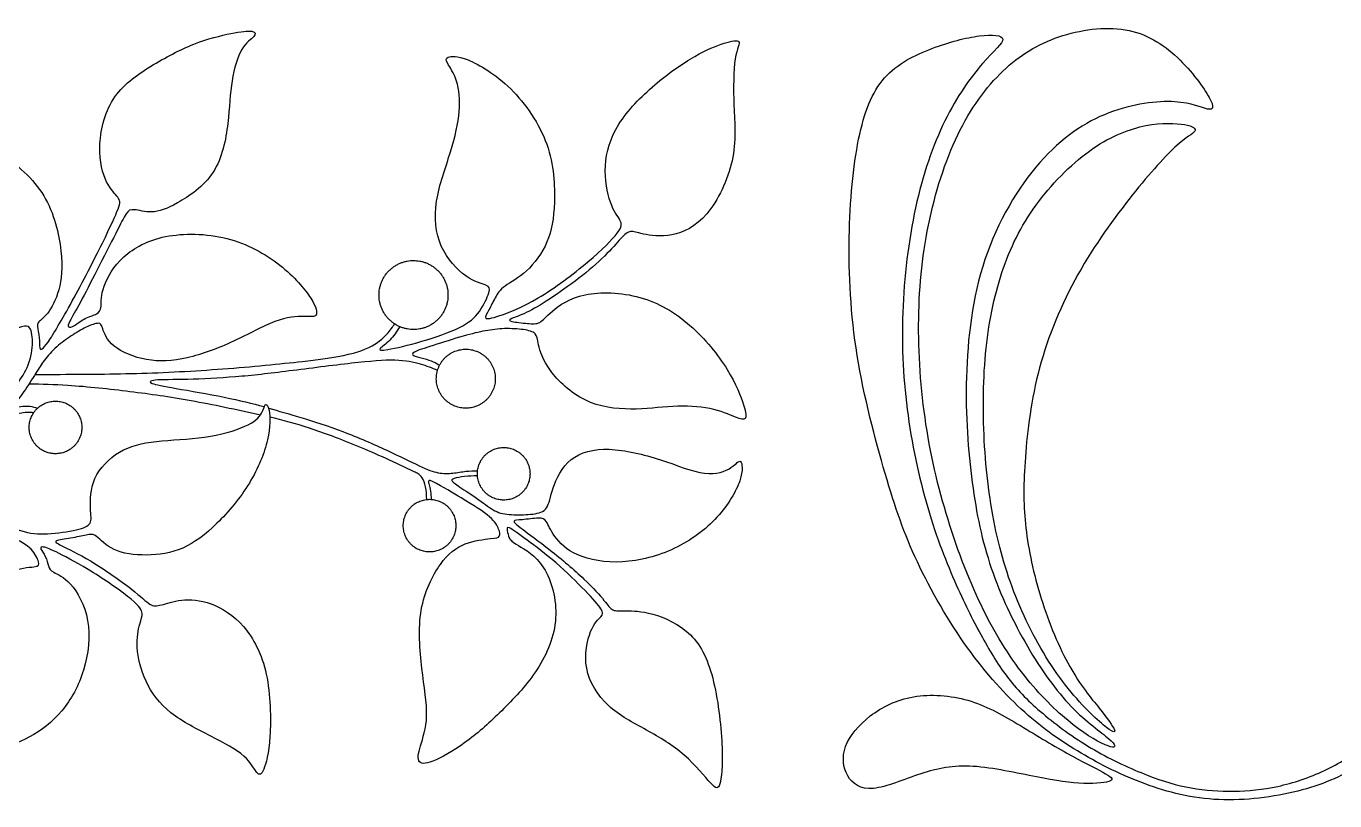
# Model space of a CAD drawing. Header units: millimetres. Extents: x -100 to 100, y -108 to 99.
# Drawn here: x -72.55 to -32.06, y 3.04 to 27 of the extents above; entities that cross this region are included whole.
import ezdxf

# ---------------------------------------------------------------- set-up
doc = ezdxf.new("R2010")
doc.units = ezdxf.units.MM
doc.header["$MEASUREMENT"] = 0

msp = doc.modelspace()

# ---------------------------------------------------------------- linework, layer by layer
at = {"color": 5, "linetype": 'ByBlock', "lineweight": -2}
for points, knots in [([(-73.746, 16.681), (-73.664, 16.54), (-73.582, 16.4), (-73.475, 16.064), (-73.451, 15.869), (-73.44, 15.702), (-73.429, 15.534), (-73.432, 15.394), (-73.387, 15.284), (-73.338, 15.315), (-73.158, 15.51), (-73.027, 15.674), (-72.893, 15.853), (-72.759, 16.031), (-72.621, 16.223), (-72.426, 16.668), (-72.368, 16.921), (-72.358, 17.148), (-72.347, 17.375), (-72.384, 17.576), (-72.437, 17.665), (-72.49, 17.753), (-72.561, 17.729), (-72.699, 17.697), (-72.838, 17.665), (-73.045, 17.625), (-73.585, 17.826), (-73.917, 18.067), (-74.205, 18.414), (-74.493, 18.762), (-74.737, 19.216), (-74.894, 19.861), (-75.051, 20.505), (-75.121, 21.341), (-75.215, 22.477), (-75.24, 22.779), (-75.334, 23.038), (-75.429, 23.297), (-75.593, 23.514), (-75.773, 23.803), (-75.788, 23.876), (-75.612, 23.956), (-75.419, 23.962), (-75.007, 23.831), (-74.594, 23.7), (-73.96, 23.431), (-72.829, 22.727), (-72.332, 22.291), (-71.683, 21.213), (-71.53, 20.569), (-71.474, 20.056), (-71.417, 19.542), (-71.457, 19.158), (-71.544, 18.843), (-71.631, 18.527), (-71.765, 18.28), (-72.003, 17.973), (-72.106, 17.912), (-72.157, 17.854), (-72.207, 17.796), (-72.204, 17.741), (-72.189, 17.639), (-72.173, 17.537), (-72.146, 17.387), (-72.138, 17.267), (-72.131, 17.147), (-72.143, 17.055), (-72.12, 17.017), (-72.097, 16.979), (-72.039, 16.994), (-71.875, 17.23), (-71.71, 17.467), (-71.439, 17.924), (-71.123, 18.501), (-70.808, 19.079), (-70.448, 19.777), (-70.192, 20.294), (-69.936, 20.81), (-69.784, 21.145), (-69.709, 21.345), (-69.634, 21.545), (-69.637, 21.609), (-69.714, 21.708), (-69.79, 21.807), (-69.939, 21.941), (-70.063, 22.191), (-70.186, 22.441), (-70.284, 22.807), (-70.271, 23.271), (-70.259, 23.736), (-70.015, 24.864), (-69.138, 25.486), (-68.693, 25.76), (-68.248, 26.034), (-67.796, 26.272), (-67.367, 26.441), (-66.937, 26.61), (-66.529, 26.711), (-66.215, 26.774), (-65.901, 26.836), (-65.681, 26.86), (-65.565, 26.841), (-65.45, 26.821), (-65.437, 26.757), (-65.584, 26.598), (-65.742, 26.504), (-65.876, 26.28), (-66.01, 26.056), (-66.12, 25.702), (-66.181, 25.311), (-66.242, 24.919), (-66.254, 24.489), (-66.314, 23.991), (-66.373, 23.492), (-66.48, 22.925), (-66.766, 22.485), (-67.053, 22.045), (-67.519, 21.731), (-67.867, 21.536), (-68.214, 21.341), (-68.443, 21.264), (-68.658, 21.257), (-68.872, 21.249), (-69.074, 21.31), (-69.202, 21.324), (-69.33, 21.338), (-69.385, 21.304), (-69.458, 21.194), (-69.531, 21.085), (-69.622, 20.899), (-69.779, 20.589), (-69.936, 20.28), (-70.159, 19.847), (-70.555, 19.076), (-70.729, 18.737), (-70.873, 18.469), (-71.018, 18.201), (-71.134, 18.003), (-71.195, 17.881), (-71.256, 17.759), (-71.262, 17.713), (-71.207, 17.68), (-71.146, 17.692), (-71.058, 17.745), (-70.969, 17.799), (-70.854, 17.893), (-70.727, 17.957), (-70.601, 18.021), (-70.463, 18.055), (-70.375, 18.101), (-70.287, 18.146), (-70.247, 18.204), (-70.235, 18.338), (-70.223, 18.472), (-70.238, 18.683), (-70.142, 18.959), (-70.046, 19.234), (-69.839, 19.576), (-69.214, 20.149), (-68.796, 20.38), (-68.237, 20.492), (-67.678, 20.603), (-66.977, 20.594), (-65.715, 20.274), (-65.154, 19.963), (-64.706, 19.611), (-64.258, 19.259), (-63.922, 18.866), (-63.743, 18.585), (-63.563, 18.305), (-63.538, 18.137), (-63.627, 17.997), (-63.74, 18.024), (-64.166, 18.027), (-64.48, 18.003), (-64.855, 17.864), (-65.23, 17.726), (-65.666, 17.473), (-66.608, 17.034), (-67.114, 16.848), (-67.569, 16.744), (-68.025, 16.641), (-68.43, 16.619), (-68.824, 16.689), (-69.217, 16.759), (-69.598, 16.921), (-69.828, 17.108), (-70.058, 17.296), (-70.137, 17.509), (-70.183, 17.639), (-70.229, 17.768), (-70.241, 17.814), (-70.32, 17.812), (-70.399, 17.811), (-70.546, 17.762), (-70.697, 17.689), (-70.848, 17.616), (-71.003, 17.518), (-71.157, 17.418), (-71.311, 17.317), (-71.463, 17.214), (-71.606, 17.084), (-71.75, 16.954), (-71.884, 16.799), (-71.984, 16.668), (-72.085, 16.537), (-72.152, 16.43), (-72.255, 16.265), (-72.359, 16.099), (-72.498, 15.874), (-72.742, 15.523), (-72.846, 15.398), (-72.951, 15.248), (-72.952, 15.225), (-72.88, 15.215), (-72.807, 15.229), (-72.718, 15.239), (-72.63, 15.25), (-72.526, 15.258), (-72.438, 15.247), (-72.349, 15.237), (-72.275, 15.209), (-72.202, 15.181)], [0, 0, 0, 0, 0.012048, 0.012048, 0.024096, 0.024096, 0.024096, 0.036145, 0.036145, 0.048193, 0.048193, 0.060241, 0.060241, 0.060241, 0.072289, 0.072289, 0.084337, 0.084337, 0.084337, 0.096386, 0.096386, 0.096386, 0.108434, 0.108434, 0.108434, 0.120482, 0.120482, 0.13253, 0.13253, 0.13253, 0.144578, 0.144578, 0.144578, 0.156627, 0.156627, 0.168675, 0.168675, 0.168675, 0.180723, 0.180723, 0.192771, 0.192771, 0.204819, 0.204819, 0.204819, 0.216867, 0.216867, 0.228916, 0.228916, 0.240964, 0.240964, 0.240964, 0.253012, 0.253012, 0.253012, 0.26506, 0.26506, 0.277108, 0.277108, 0.277108, 0.289157, 0.289157, 0.289157, 0.301205, 0.301205, 0.301205, 0.313253, 0.313253, 0.313253, 0.325301, 0.325301, 0.325301, 0.337349, 0.337349, 0.337349, 0.349398, 0.349398, 0.349398, 0.361446, 0.361446, 0.361446, 0.373494, 0.373494, 0.373494, 0.385542, 0.385542, 0.385542, 0.39759, 0.39759, 0.39759, 0.409639, 0.421687, 0.421687, 0.421687, 0.433735, 0.433735, 0.433735, 0.445783, 0.445783, 0.445783, 0.457831, 0.457831, 0.457831, 0.46988, 0.46988, 0.481928, 0.481928, 0.481928, 0.493976, 0.493976, 0.493976, 0.506024, 0.506024, 0.506024, 0.518072, 0.518072, 0.518072, 0.53012, 0.53012, 0.53012, 0.542169, 0.542169, 0.542169, 0.554217, 0.554217, 0.554217, 0.566265, 0.566265, 0.566265, 0.578313, 0.578313, 0.578313, 0.590361, 0.590361, 0.60241, 0.60241, 0.60241, 0.614458, 0.614458, 0.614458, 0.626506, 0.626506, 0.638554, 0.638554, 0.638554, 0.650602, 0.650602, 0.650602, 0.662651, 0.662651, 0.662651, 0.674699, 0.674699, 0.674699, 0.686747, 0.686747, 0.686747, 0.698795, 0.698795, 0.710843, 0.710843, 0.710843, 0.722892, 0.722892, 0.73494, 0.73494, 0.73494, 0.746988, 0.746988, 0.746988, 0.759036, 0.759036, 0.771084, 0.771084, 0.783133, 0.783133, 0.783133, 0.795181, 0.795181, 0.807229, 0.807229, 0.807229, 0.819277, 0.819277, 0.819277, 0.831325, 0.831325, 0.831325, 0.843373, 0.843373, 0.843373, 0.855422, 0.855422, 0.855422, 0.86747, 0.86747, 0.86747, 0.879518, 0.879518, 0.879518, 0.891566, 0.891566, 0.891566, 0.903614, 0.903614, 0.903614, 0.915663, 0.915663, 0.915663, 0.927711, 0.927711, 0.939759, 0.939759, 0.951807, 0.951807, 0.963855, 0.963855, 0.963855, 0.975904, 0.975904, 0.975904, 1, 1, 1, 1]), ([(-43.718, 9.603), (-44.006, 10.241), (-44.325, 11.019), (-44.603, 11.935), (-44.88, 12.852), (-45.117, 13.906), (-45.263, 14.958), (-45.41, 16.01), (-45.466, 17.059), (-45.427, 18.148), (-45.388, 19.237), (-45.252, 20.366), (-45.029, 21.385), (-44.806, 22.404), (-44.495, 23.314), (-44.123, 24.07), (-43.752, 24.827), (-43.318, 25.43), (-42.96, 25.842), (-42.601, 26.253), (-42.317, 26.471), (-42.328, 26.596), (-42.339, 26.721), (-42.645, 26.751), (-43.058, 26.699), (-43.472, 26.646), (-43.992, 26.511), (-44.523, 26.31), (-45.055, 26.108), (-45.597, 25.842), (-45.989, 25.4), (-46.38, 24.958), (-46.621, 24.342), (-46.791, 23.504), (-46.962, 22.666), (-47.063, 21.608), (-47.082, 20.464), (-47.102, 19.321), (-47.041, 18.091), (-46.835, 16.817), (-46.63, 15.542), (-46.28, 14.221), (-45.969, 13.162), (-45.659, 12.104), (-45.388, 11.308), (-44.975, 10.429), (-44.561, 9.55), (-44.006, 8.587), (-43.424, 7.776), (-42.843, 6.965), (-42.235, 6.304), (-41.653, 5.781), (-41.071, 5.259), (-40.516, 4.874), (-39.908, 4.515), (-39.3, 4.157), (-38.639, 3.824), (-37.931, 3.564), (-37.222, 3.304), (-36.466, 3.115), (-35.646, 3.078), (-34.826, 3.041), (-33.942, 3.155), (-33.205, 3.341), (-32.468, 3.526), (-31.878, 3.785), (-31.292, 4.126), (-30.706, 4.467), (-30.124, 4.891), (-29.527, 5.499), (-28.93, 6.107), (-28.317, 6.898), (-27.744, 7.749), (-27.172, 8.6), (-26.638, 9.509), (-26.135, 10.176), (-25.632, 10.843), (-25.159, 11.268), (-24.733, 11.497), (-24.307, 11.727), (-23.926, 11.762), (-23.611, 11.65), (-23.296, 11.539), (-23.047, 11.281), (-22.697, 10.533), (-22.596, 10.043), (-22.539, 9.627), (-22.482, 9.212), (-22.467, 8.871), (-22.459, 8.596), (-22.451, 8.322), (-22.449, 8.114), (-22.447, 7.98), (-22.445, 7.846), (-22.442, 7.786), (-22.428, 7.736), (-22.414, 7.687), (-22.388, 7.647), (-22.296, 7.563), (-22.23, 7.518), (-22.187, 7.496), (-22.144, 7.474), (-22.123, 7.475), (-22.079, 7.579), (-22.056, 7.682), (-22.05, 8.001), (-22.043, 8.321), (-22.053, 8.856), (-22.11, 9.845), (-22.157, 10.298), (-22.231, 10.757), (-22.304, 11.217), (-22.405, 11.684), (-22.561, 12.086), (-22.718, 12.488), (-22.93, 12.825), (-23.158, 13.064), (-23.387, 13.304), (-23.632, 13.446), (-23.927, 13.528), (-24.222, 13.61), (-24.568, 13.632), (-24.954, 13.546), (-25.34, 13.461), (-25.766, 13.269), (-26.158, 12.906), (-26.549, 12.543), (-26.906, 12.009), (-27.303, 11.215), (-27.7, 10.421), (-28.137, 9.367), (-28.593, 8.419), (-29.049, 7.471), (-29.524, 6.629), (-29.946, 6.03), (-30.368, 5.431), (-30.737, 5.075), (-31.126, 4.765), (-31.514, 4.456), (-31.92, 4.193), (-32.379, 3.978), (-32.837, 3.763), (-33.347, 3.594), (-33.82, 3.489), (-34.294, 3.384), (-34.731, 3.343), (-35.619, 3.332), (-36.069, 3.363), (-36.504, 3.44), (-36.94, 3.518), (-37.359, 3.643), (-37.86, 3.836), (-38.361, 4.03), (-38.943, 4.292), (-39.495, 4.613), (-40.047, 4.933), (-40.57, 5.311), (-41.006, 5.67), (-41.442, 6.029), (-41.792, 6.368), (-42.096, 6.748), (-42.4, 7.129), (-42.658, 7.551), (-42.915, 8.01), (-43.173, 8.469), (-43.43, 8.966), (-43.718, 9.603)], [0, 0, 0, 0, 0.017241, 0.017241, 0.017241, 0.034483, 0.034483, 0.034483, 0.051724, 0.051724, 0.051724, 0.068966, 0.068966, 0.068966, 0.086207, 0.086207, 0.086207, 0.103448, 0.103448, 0.103448, 0.12069, 0.12069, 0.12069, 0.137931, 0.137931, 0.137931, 0.155172, 0.155172, 0.155172, 0.172414, 0.172414, 0.172414, 0.189655, 0.189655, 0.189655, 0.206897, 0.206897, 0.206897, 0.224138, 0.224138, 0.224138, 0.241379, 0.241379, 0.241379, 0.258621, 0.258621, 0.258621, 0.275862, 0.275862, 0.275862, 0.293103, 0.293103, 0.293103, 0.310345, 0.310345, 0.310345, 0.327586, 0.327586, 0.327586, 0.344828, 0.344828, 0.344828, 0.362069, 0.362069, 0.362069, 0.37931, 0.37931, 0.37931, 0.396552, 0.396552, 0.396552, 0.413793, 0.413793, 0.413793, 0.431034, 0.431034, 0.431034, 0.448276, 0.448276, 0.448276, 0.465517, 0.465517, 0.465517, 0.482759, 0.482759, 0.5, 0.5, 0.5, 0.517241, 0.517241, 0.517241, 0.534483, 0.534483, 0.534483, 0.551724, 0.551724, 0.551724, 0.568966, 0.568966, 0.586207, 0.586207, 0.586207, 0.603448, 0.603448, 0.62069, 0.62069, 0.62069, 0.637931, 0.637931, 0.655172, 0.655172, 0.655172, 0.672414, 0.672414, 0.672414, 0.689655, 0.689655, 0.689655, 0.706897, 0.706897, 0.706897, 0.724138, 0.724138, 0.724138, 0.741379, 0.741379, 0.741379, 0.758621, 0.758621, 0.758621, 0.775862, 0.775862, 0.775862, 0.793103, 0.793103, 0.793103, 0.810345, 0.810345, 0.810345, 0.827586, 0.827586, 0.827586, 0.844828, 0.844828, 0.844828, 0.862069, 0.862069, 0.87931, 0.87931, 0.87931, 0.896552, 0.896552, 0.896552, 0.913793, 0.913793, 0.913793, 0.931034, 0.931034, 0.931034, 0.948276, 0.948276, 0.948276, 0.965517, 0.965517, 0.965517, 1, 1, 1, 1]), ([(-43.277, 12.887), (-43.406, 13.857), (-43.489, 14.96), (-43.456, 16.149), (-43.423, 17.339), (-43.274, 18.616), (-42.883, 19.786), (-42.491, 20.956), (-41.857, 22.019), (-41.181, 22.788), (-40.506, 23.558), (-39.788, 24.035), (-39.049, 24.319), (-38.31, 24.603), (-37.549, 24.695), (-37.013, 24.662), (-36.477, 24.63), (-36.167, 24.472), (-35.992, 24.437), (-35.817, 24.402), (-35.778, 24.49), (-35.944, 24.791), (-36.11, 25.093), (-36.482, 25.609), (-36.93, 26.031), (-37.378, 26.453), (-37.903, 26.782), (-39.185, 27), (-39.941, 26.891), (-40.597, 26.668), (-41.253, 26.445), (-41.809, 26.108), (-42.845, 25.115), (-43.327, 24.459), (-43.722, 23.641), (-44.118, 22.824), (-44.429, 21.844), (-44.632, 20.845), (-44.836, 19.845), (-44.932, 18.826), (-44.936, 17.757), (-44.941, 16.687), (-44.853, 15.568), (-44.676, 14.485), (-44.499, 13.403), (-44.232, 12.357), (-43.907, 11.367), (-43.581, 10.376), (-43.196, 9.44), (-42.77, 8.633), (-42.343, 7.826), (-41.875, 7.148), (-40.913, 6.028), (-40.419, 5.587), (-39.986, 5.27), (-39.553, 4.952), (-39.181, 4.76), (-38.997, 4.712), (-38.814, 4.664), (-38.818, 4.76), (-39.052, 4.963), (-39.286, 5.167), (-39.75, 5.477), (-40.213, 5.956), (-40.677, 6.435), (-41.14, 7.083), (-41.571, 7.824), (-42.002, 8.565), (-42.4, 9.401), (-42.686, 10.238), (-42.973, 11.076), (-43.148, 11.916), (-43.277, 12.887)], [0, 0, 0, 0, 0.038462, 0.038462, 0.038462, 0.076923, 0.076923, 0.076923, 0.115385, 0.115385, 0.115385, 0.153846, 0.153846, 0.153846, 0.192308, 0.192308, 0.192308, 0.230769, 0.230769, 0.230769, 0.269231, 0.269231, 0.269231, 0.307692, 0.307692, 0.307692, 0.346154, 0.346154, 0.384615, 0.384615, 0.384615, 0.423077, 0.423077, 0.461538, 0.461538, 0.461538, 0.5, 0.5, 0.5, 0.538462, 0.538462, 0.538462, 0.576923, 0.576923, 0.576923, 0.615385, 0.615385, 0.615385, 0.653846, 0.653846, 0.653846, 0.692308, 0.692308, 0.730769, 0.730769, 0.730769, 0.769231, 0.769231, 0.769231, 0.807692, 0.807692, 0.807692, 0.846154, 0.846154, 0.846154, 0.884615, 0.884615, 0.884615, 0.923077, 0.923077, 0.923077, 1, 1, 1, 1]), ([(-60.99, 17.705), (-61.085, 17.557), (-61.179, 17.409), (-61.297, 17.289), (-61.414, 17.169), (-61.555, 17.078), (-61.597, 17.026), (-61.64, 16.974), (-61.585, 16.962), (-61.357, 17.002), (-61.128, 17.041), (-60.726, 17.133), (-60.307, 17.255), (-59.887, 17.377), (-59.452, 17.529), (-59.147, 17.68), (-58.842, 17.831), (-58.668, 17.98), (-58.528, 18.175), (-58.388, 18.37), (-58.281, 18.611), (-58.237, 18.754), (-58.193, 18.897), (-58.211, 18.943), (-58.452, 19.038), (-58.674, 19.086), (-58.943, 19.275), (-59.211, 19.464), (-59.525, 19.794), (-59.705, 20.196), (-59.884, 20.598), (-59.93, 21.074), (-59.772, 22.095), (-59.567, 22.64), (-59.42, 23.116), (-59.272, 23.591), (-59.18, 23.997), (-59.151, 24.361), (-59.122, 24.725), (-59.156, 25.048), (-59.314, 25.551), (-59.439, 25.731), (-59.505, 25.845), (-59.57, 25.96), (-59.577, 26.008), (-59.49, 26.042), (-59.403, 26.075), (-59.223, 26.094), (-58.879, 25.955), (-58.534, 25.816), (-58.025, 25.521), (-57.092, 24.603), (-56.669, 23.982), (-56.218, 22.711), (-56.19, 22.061), (-56.207, 21.552), (-56.224, 21.043), (-56.285, 20.674), (-56.436, 20.327), (-56.586, 19.98), (-56.827, 19.653), (-57.073, 19.429), (-57.318, 19.205), (-57.568, 19.083), (-57.894, 18.843), (-57.97, 18.724), (-58.039, 18.599), (-58.107, 18.474), (-58.168, 18.343), (-58.232, 18.227), (-58.296, 18.111), (-58.363, 18.011), (-58.33, 17.972), (-58.296, 17.934), (-58.162, 17.959), (-57.889, 18.05), (-57.617, 18.142), (-57.205, 18.3), (-56.705, 18.597), (-56.206, 18.894), (-55.617, 19.33), (-55.169, 19.707), (-54.721, 20.083), (-54.413, 20.4), (-54.261, 20.601), (-54.108, 20.802), (-54.112, 20.888), (-54.177, 21.005), (-54.243, 21.123), (-54.371, 21.272), (-54.473, 21.555), (-54.575, 21.839), (-54.651, 22.256), (-54.627, 22.682), (-54.602, 23.107), (-54.477, 23.54), (-54.209, 23.968), (-53.941, 24.396), (-53.529, 24.82), (-53.103, 25.184), (-52.676, 25.548), (-52.234, 25.853), (-51.493, 26.277), (-51.195, 26.396), (-50.955, 26.47), (-50.716, 26.545), (-50.536, 26.575), (-50.497, 26.522), (-50.457, 26.469), (-50.558, 26.332), (-50.664, 25.643), (-50.67, 25.091), (-50.649, 24.539), (-50.628, 23.988), (-50.579, 23.436), (-50.838, 22.244), (-51.146, 21.604), (-51.49, 21.197), (-51.835, 20.79), (-52.216, 20.617), (-52.568, 20.551), (-52.92, 20.485), (-53.243, 20.528), (-53.453, 20.572), (-53.663, 20.617), (-53.761, 20.662), (-53.941, 20.638), (-54.023, 20.568), (-54.148, 20.434), (-54.273, 20.3), (-54.441, 20.101), (-54.66, 19.885), (-54.88, 19.669), (-55.151, 19.434), (-55.451, 19.202), (-55.751, 18.971), (-56.08, 18.742), (-56.356, 18.561), (-56.632, 18.379), (-56.855, 18.245), (-57.054, 18.151), (-57.254, 18.056), (-57.431, 18.001), (-57.522, 17.96), (-57.614, 17.919), (-57.62, 17.892), (-57.518, 17.867), (-57.416, 17.843), (-57.205, 17.822), (-56.879, 17.791), (-56.763, 17.782), (-56.661, 17.838), (-56.559, 17.895), (-56.471, 18.017), (-56.265, 18.19), (-56.059, 18.364), (-55.736, 18.59), (-55.256, 18.692), (-54.776, 18.794), (-54.139, 18.772), (-52.987, 18.449), (-52.472, 18.148), (-52.01, 17.744), (-51.548, 17.34), (-51.14, 16.834), (-50.582, 15.935), (-50.433, 15.542), (-50.274, 15.03), (-50.265, 14.911), (-50.303, 14.863), (-50.341, 14.816), (-50.427, 14.841), (-50.606, 14.912), (-50.786, 14.984), (-51.06, 15.103), (-51.397, 15.171), (-51.734, 15.24), (-52.133, 15.258), (-52.545, 15.237), (-52.956, 15.216), (-53.38, 15.155), (-54.307, 15.158), (-54.809, 15.222), (-55.703, 15.657), (-56.093, 16.029), (-56.568, 16.682), (-56.654, 16.962), (-56.696, 17.148), (-56.739, 17.334), (-56.739, 17.425), (-56.803, 17.489), (-56.867, 17.553), (-56.995, 17.59), (-57.333, 17.639), (-57.544, 17.651), (-57.949, 17.639), (-58.144, 17.614), (-58.344, 17.578), (-58.543, 17.541), (-58.747, 17.492), (-59.311, 17.331), (-59.671, 17.218), (-59.954, 17.128), (-60.238, 17.038), (-60.445, 16.971), (-60.538, 16.921), (-60.631, 16.871), (-60.61, 16.837), (-60.541, 16.808), (-60.473, 16.779), (-60.357, 16.755), (-60.247, 16.724), (-60.137, 16.694), (-60.034, 16.657), (-59.953, 16.621), (-59.873, 16.585), (-59.816, 16.549), (-59.759, 16.513)], [0, 0, 0, 0, 0.0125, 0.0125, 0.0125, 0.025, 0.025, 0.025, 0.0375, 0.0375, 0.0375, 0.05, 0.05, 0.05, 0.0625, 0.0625, 0.0625, 0.075, 0.075, 0.075, 0.0875, 0.0875, 0.0875, 0.1, 0.1, 0.1125, 0.1125, 0.1125, 0.125, 0.125, 0.125, 0.1375, 0.1375, 0.15, 0.15, 0.15, 0.1625, 0.1625, 0.1625, 0.175, 0.175, 0.1875, 0.1875, 0.1875, 0.2, 0.2, 0.2, 0.2125, 0.2125, 0.2125, 0.225, 0.225, 0.2375, 0.2375, 0.25, 0.25, 0.25, 0.2625, 0.2625, 0.2625, 0.275, 0.275, 0.275, 0.2875, 0.2875, 0.3, 0.3, 0.3, 0.3125, 0.3125, 0.3125, 0.325, 0.325, 0.325, 0.3375, 0.3375, 0.3375, 0.35, 0.35, 0.35, 0.3625, 0.3625, 0.3625, 0.375, 0.375, 0.375, 0.3875, 0.3875, 0.3875, 0.4, 0.4, 0.4, 0.4125, 0.4125, 0.4125, 0.425, 0.425, 0.425, 0.4375, 0.4375, 0.4375, 0.45, 0.45, 0.4625, 0.4625, 0.4625, 0.475, 0.475, 0.475, 0.4875, 0.4875, 0.5, 0.5, 0.5, 0.5125, 0.5125, 0.525, 0.525, 0.525, 0.5375, 0.5375, 0.5375, 0.55, 0.55, 0.55, 0.5625, 0.5625, 0.575, 0.575, 0.575, 0.5875, 0.5875, 0.5875, 0.6, 0.6, 0.6, 0.6125, 0.6125, 0.6125, 0.625, 0.625, 0.625, 0.6375, 0.6375, 0.6375, 0.65, 0.65, 0.65, 0.6625, 0.6625, 0.675, 0.675, 0.675, 0.6875, 0.6875, 0.6875, 0.7, 0.7, 0.7, 0.7125, 0.7125, 0.725, 0.725, 0.725, 0.7375, 0.7375, 0.75, 0.75, 0.7625, 0.7625, 0.7625, 0.775, 0.775, 0.775, 0.7875, 0.7875, 0.7875, 0.8, 0.8, 0.8, 0.8125, 0.8125, 0.825, 0.825, 0.8375, 0.8375, 0.85, 0.85, 0.85, 0.8625, 0.8625, 0.8625, 0.875, 0.875, 0.8875, 0.8875, 0.9, 0.9, 0.9, 0.9125, 0.9125, 0.925, 0.925, 0.925, 0.9375, 0.9375, 0.9375, 0.95, 0.95, 0.95, 0.9625, 0.9625, 0.9625, 0.975, 0.975, 0.975, 1, 1, 1, 1]), ([(-41.643, 13.523), (-41.591, 14.303), (-41.486, 15.274), (-41.239, 16.254), (-40.991, 17.234), (-40.602, 18.222), (-39.6, 20.068), (-38.988, 20.925), (-38.428, 21.64), (-37.868, 22.355), (-37.361, 22.928), (-37.004, 23.256), (-36.648, 23.584), (-36.442, 23.667), (-36.39, 23.748), (-36.337, 23.829), (-36.438, 23.908), (-36.705, 23.956), (-36.972, 24.004), (-37.405, 24.022), (-37.901, 23.925), (-38.397, 23.829), (-38.957, 23.619), (-39.543, 23.215), (-40.129, 22.81), (-40.742, 22.211), (-41.7, 20.943), (-42.045, 20.274), (-42.308, 19.523), (-42.57, 18.773), (-42.75, 17.942), (-42.846, 17.037), (-42.942, 16.132), (-42.955, 15.152), (-42.903, 14.183), (-42.85, 13.214), (-42.732, 12.257), (-42.542, 11.377), (-42.352, 10.498), (-42.089, 9.698), (-41.74, 8.913), (-41.39, 8.128), (-40.952, 7.358), (-40.484, 6.737), (-40.016, 6.116), (-39.518, 5.643), (-39.223, 5.396), (-38.927, 5.149), (-38.836, 5.127), (-38.919, 5.346), (-39.094, 5.587), (-39.347, 5.904), (-39.601, 6.221), (-39.933, 6.614), (-40.259, 7.194), (-40.585, 7.773), (-40.904, 8.539), (-41.143, 9.298), (-41.381, 10.057), (-41.538, 10.809), (-41.617, 11.48), (-41.696, 12.152), (-41.696, 12.742), (-41.643, 13.523)], [0, 0, 0, 0, 0.043478, 0.043478, 0.043478, 0.086957, 0.086957, 0.130435, 0.130435, 0.130435, 0.173913, 0.173913, 0.173913, 0.217391, 0.217391, 0.217391, 0.26087, 0.26087, 0.26087, 0.304348, 0.304348, 0.304348, 0.347826, 0.347826, 0.347826, 0.391304, 0.391304, 0.434783, 0.434783, 0.434783, 0.478261, 0.478261, 0.478261, 0.521739, 0.521739, 0.521739, 0.565217, 0.565217, 0.565217, 0.608696, 0.608696, 0.608696, 0.652174, 0.652174, 0.652174, 0.695652, 0.695652, 0.695652, 0.73913, 0.73913, 0.782609, 0.782609, 0.782609, 0.826087, 0.826087, 0.826087, 0.869565, 0.869565, 0.869565, 0.913043, 0.913043, 0.913043, 1, 1, 1, 1]), ([(-72.28, 16.226), (-72.141, 16.227), (-72.005, 16.228), (-71.871, 16.229), (-70.866, 16.236), (-70.016, 16.237), (-68.26, 16.285), (-67.355, 16.334), (-66.463, 16.401), (-65.572, 16.468), (-64.694, 16.554), (-63.31, 16.712), (-62.804, 16.785), (-62.425, 16.889), (-62.045, 16.992), (-61.792, 17.127), (-61.613, 17.265), (-61.433, 17.404), (-61.326, 17.547), (-61.261, 17.636), (-61.196, 17.724), (-61.173, 17.757), (-61.15, 17.791)], [0, 0, 0, 0, 0.111111, 0.111111, 0.111111, 0.222222, 0.222222, 0.333333, 0.333333, 0.333333, 0.444444, 0.444444, 0.555556, 0.555556, 0.555556, 0.666667, 0.666667, 0.666667, 0.777778, 0.777778, 0.777778, 1, 1, 1, 1]), ([(-59.823, 16.354), (-59.987, 16.421), (-60.15, 16.489), (-60.354, 16.549), (-60.558, 16.608), (-60.802, 16.66), (-61.138, 16.668), (-61.475, 16.675), (-61.905, 16.639), (-63.06, 16.508), (-63.786, 16.413), (-65.032, 16.258), (-65.554, 16.197), (-66.59, 16.112), (-67.105, 16.087), (-67.548, 16.077), (-67.992, 16.066), (-68.364, 16.069), (-68.554, 16.051), (-68.745, 16.032), (-68.754, 15.993), (-68.647, 15.952), (-68.541, 15.91), (-68.318, 15.868), (-67.91, 15.796), (-67.501, 15.725), (-66.907, 15.624), (-66.422, 15.525), (-65.937, 15.427), (-65.561, 15.33), (-65.186, 15.233)], [0, 0, 0, 0, 0.083333, 0.083333, 0.083333, 0.166667, 0.166667, 0.166667, 0.25, 0.25, 0.333333, 0.333333, 0.416667, 0.416667, 0.5, 0.5, 0.5, 0.583333, 0.583333, 0.583333, 0.666667, 0.666667, 0.666667, 0.75, 0.75, 0.75, 0.833333, 0.833333, 0.833333, 1, 1, 1, 1]), ([(-72.462, 15.937), (-72.076, 15.935), (-71.68, 15.924), (-71.26, 15.897), (-70.64, 15.857), (-69.969, 15.783), (-69.338, 15.705), (-68.707, 15.626), (-68.115, 15.544), (-67.448, 15.423), (-66.781, 15.303), (-66.039, 15.143), (-65.296, 14.984)], [0, 0, 0, 0, 0.2, 0.2, 0.2, 0.4, 0.4, 0.4, 0.6, 0.6, 0.6, 1, 1, 1, 1]), ([(-72.317, 15.045), (-72.453, 15.052), (-72.589, 15.058), (-72.762, 15.023), (-72.935, 14.988), (-73.145, 14.912), (-73.345, 14.759), (-73.544, 14.607), (-73.733, 14.378), (-73.965, 14.165), (-74.197, 13.951), (-74.471, 13.753), (-75.141, 13.36), (-75.538, 13.165), (-75.879, 13.017), (-76.22, 12.869), (-76.507, 12.769), (-76.716, 12.7), (-76.924, 12.632), (-77.056, 12.595), (-77.106, 12.557), (-77.156, 12.519), (-77.126, 12.479), (-76.862, 12.441), (-76.598, 12.403), (-76.102, 12.367), (-75.538, 12.26), (-74.974, 12.153), (-74.343, 11.976), (-73.854, 11.81), (-73.364, 11.644), (-73.017, 11.489), (-72.721, 11.399), (-72.426, 11.309), (-72.182, 11.284), (-71.591, 11.315), (-71.243, 11.37), (-71.002, 11.425), (-70.762, 11.48), (-70.627, 11.534), (-70.574, 11.629), (-70.521, 11.723), (-70.548, 11.858), (-70.56, 12.098), (-70.572, 12.339), (-70.569, 12.687), (-70.277, 13.333), (-69.987, 13.631), (-69.661, 13.825), (-69.335, 14.019), (-68.972, 14.107), (-68.521, 14.157), (-68.07, 14.208), (-67.531, 14.22), (-67.034, 14.29), (-66.537, 14.36), (-66.083, 14.488), (-65.784, 14.624), (-65.485, 14.759), (-65.342, 14.902), (-65.269, 15.026), (-65.196, 15.149), (-65.193, 15.253), (-65.159, 15.288), (-65.126, 15.323), (-65.062, 15.29), (-65.028, 15.11), (-64.995, 14.93), (-64.992, 14.604), (-65.085, 14.203), (-65.178, 13.802), (-65.367, 13.327), (-65.645, 12.869), (-65.924, 12.412), (-66.293, 11.973), (-66.648, 11.624), (-67.003, 11.275), (-67.345, 11.016), (-67.706, 10.859), (-68.067, 10.702), (-68.448, 10.647), (-68.823, 10.644), (-69.198, 10.641), (-69.567, 10.69), (-69.83, 10.812), (-70.094, 10.934), (-70.253, 11.129), (-70.371, 11.217), (-70.49, 11.306), (-70.569, 11.288), (-70.696, 11.26), (-70.822, 11.233), (-70.996, 11.196), (-71.356, 11.138), (-71.542, 11.117), (-71.609, 11.086), (-71.676, 11.056), (-71.624, 11.016), (-71.443, 10.926), (-71.261, 10.836), (-70.95, 10.696), (-70.542, 10.449), (-70.134, 10.202), (-69.628, 9.849), (-69.305, 9.597), (-68.982, 9.346), (-68.841, 9.197), (-68.725, 9.125), (-68.61, 9.053), (-68.518, 9.06), (-68.366, 9.101), (-68.213, 9.142), (-68, 9.218), (-67.738, 9.245), (-67.476, 9.273), (-67.165, 9.251), (-66.83, 9.13), (-66.494, 9.008), (-66.135, 8.785), (-65.825, 8.429), (-65.516, 8.072), (-65.257, 7.581), (-65.121, 6.956), (-64.986, 6.332), (-64.973, 5.573), (-65.008, 5.036), (-65.043, 4.5), (-65.126, 4.186), (-65.199, 4.017), (-65.272, 3.847), (-65.336, 3.823), (-65.492, 4.009), (-65.583, 4.219), (-65.815, 4.423), (-66.046, 4.628), (-66.418, 4.826), (-66.836, 5.039), (-67.253, 5.253), (-67.717, 5.481), (-68.072, 5.765), (-68.427, 6.048), (-68.674, 6.386), (-68.841, 6.741), (-69.009, 7.097), (-69.097, 7.468), (-69.116, 7.779), (-69.134, 8.09), (-69.082, 8.34), (-68.991, 8.666), (-68.951, 8.743), (-68.972, 8.935), (-69.033, 9.05), (-69.302, 9.274), (-69.57, 9.498), (-70.045, 9.831), (-70.899, 10.364), (-71.277, 10.565), (-71.534, 10.693), (-71.792, 10.821), (-71.929, 10.876), (-72.01, 10.89), (-72.09, 10.904), (-72.115, 10.876), (-72.094, 10.824), (-72.072, 10.772), (-72.005, 10.696), (-71.958, 10.6), (-71.911, 10.504), (-71.883, 10.388), (-71.857, 10.305), (-71.831, 10.221), (-71.807, 10.169), (-71.697, 10.108), (-71.588, 10.047), (-71.392, 9.977), (-71.179, 9.741), (-70.966, 9.504), (-70.734, 9.102), (-70.563, 8.139), (-70.624, 7.578), (-70.774, 7.086), (-70.923, 6.594), (-71.161, 6.17), (-71.743, 5.478), (-72.087, 5.21), (-72.445, 5.016), (-72.804, 4.823), (-73.175, 4.704), (-73.473, 4.626), (-73.77, 4.549), (-73.992, 4.512), (-74.128, 4.513), (-74.264, 4.515), (-74.312, 4.555), (-74.271, 4.661), (-74.23, 4.768), (-74.099, 4.942), (-74.003, 5.19), (-73.907, 5.438), (-73.846, 5.762), (-73.915, 6.17), (-73.983, 6.578), (-74.181, 7.072), (-74.215, 7.604), (-74.248, 8.136), (-74.117, 8.706), (-73.899, 9.155), (-73.681, 9.605), (-73.377, 9.934), (-72.77, 10.26), (-72.468, 10.257), (-72.311, 10.277), (-72.154, 10.297), (-72.142, 10.34), (-72.171, 10.437), (-72.2, 10.535), (-72.27, 10.687), (-72.532, 10.958), (-72.724, 11.077), (-73.496, 11.385), (-74.075, 11.574), (-74.61, 11.725), (-75.144, 11.876), (-75.635, 11.989), (-76.088, 12.053), (-76.54, 12.117), (-76.955, 12.132), (-77.224, 12.148), (-77.494, 12.165), (-77.619, 12.182), (-77.743, 12.2)], [0, 0, 0, 0, 0.012195, 0.012195, 0.012195, 0.02439, 0.02439, 0.02439, 0.036585, 0.036585, 0.036585, 0.04878, 0.04878, 0.060976, 0.060976, 0.060976, 0.073171, 0.073171, 0.073171, 0.085366, 0.085366, 0.085366, 0.097561, 0.097561, 0.097561, 0.109756, 0.109756, 0.109756, 0.121951, 0.121951, 0.121951, 0.134146, 0.134146, 0.134146, 0.146341, 0.146341, 0.158537, 0.158537, 0.158537, 0.170732, 0.170732, 0.170732, 0.182927, 0.182927, 0.182927, 0.195122, 0.195122, 0.207317, 0.207317, 0.207317, 0.219512, 0.219512, 0.219512, 0.231707, 0.231707, 0.231707, 0.243902, 0.243902, 0.243902, 0.256098, 0.256098, 0.256098, 0.268293, 0.268293, 0.268293, 0.280488, 0.280488, 0.280488, 0.292683, 0.292683, 0.292683, 0.304878, 0.304878, 0.304878, 0.317073, 0.317073, 0.317073, 0.329268, 0.329268, 0.329268, 0.341463, 0.341463, 0.341463, 0.353659, 0.353659, 0.353659, 0.365854, 0.365854, 0.365854, 0.378049, 0.378049, 0.378049, 0.390244, 0.390244, 0.402439, 0.402439, 0.402439, 0.414634, 0.414634, 0.414634, 0.426829, 0.426829, 0.426829, 0.439024, 0.439024, 0.439024, 0.45122, 0.45122, 0.45122, 0.463415, 0.463415, 0.463415, 0.47561, 0.47561, 0.47561, 0.487805, 0.487805, 0.487805, 0.5, 0.5, 0.5, 0.512195, 0.512195, 0.512195, 0.52439, 0.52439, 0.52439, 0.536585, 0.536585, 0.536585, 0.54878, 0.54878, 0.560976, 0.560976, 0.560976, 0.573171, 0.573171, 0.573171, 0.585366, 0.585366, 0.585366, 0.597561, 0.597561, 0.597561, 0.609756, 0.609756, 0.609756, 0.621951, 0.621951, 0.634146, 0.634146, 0.646341, 0.646341, 0.646341, 0.658537, 0.658537, 0.670732, 0.670732, 0.670732, 0.682927, 0.682927, 0.682927, 0.695122, 0.695122, 0.695122, 0.707317, 0.707317, 0.707317, 0.719512, 0.719512, 0.719512, 0.731707, 0.731707, 0.731707, 0.743902, 0.743902, 0.743902, 0.756098, 0.756098, 0.768293, 0.768293, 0.768293, 0.780488, 0.780488, 0.792683, 0.792683, 0.792683, 0.804878, 0.804878, 0.804878, 0.817073, 0.817073, 0.817073, 0.829268, 0.829268, 0.829268, 0.841463, 0.841463, 0.841463, 0.853659, 0.853659, 0.853659, 0.865854, 0.865854, 0.865854, 0.878049, 0.878049, 0.878049, 0.890244, 0.890244, 0.902439, 0.902439, 0.902439, 0.914634, 0.914634, 0.914634, 0.926829, 0.926829, 0.939024, 0.939024, 0.95122, 0.95122, 0.95122, 0.963415, 0.963415, 0.963415, 0.97561, 0.97561, 0.97561, 1, 1, 1, 1]), ([(-65.046, 15.184), (-64.741, 15.1), (-64.436, 15.015), (-64.055, 14.9), (-63.674, 14.784), (-63.216, 14.637), (-62.748, 14.46), (-62.281, 14.283), (-61.804, 14.075), (-60.984, 13.695), (-60.641, 13.521), (-60.386, 13.402), (-60.13, 13.283), (-59.963, 13.219), (-59.803, 13.189), (-59.643, 13.158), (-59.49, 13.161), (-59.347, 13.176), (-59.204, 13.192), (-59.07, 13.219), (-58.944, 13.232), (-58.818, 13.246), (-58.7, 13.245), (-58.583, 13.244)], [0, 0, 0, 0, 0.111111, 0.111111, 0.111111, 0.222222, 0.222222, 0.222222, 0.333333, 0.333333, 0.444444, 0.444444, 0.444444, 0.555556, 0.555556, 0.555556, 0.666667, 0.666667, 0.666667, 0.777778, 0.777778, 0.777778, 1, 1, 1, 1]), ([(-60.421, 13.156), (-60.463, 13.177), (-60.504, 13.198), (-60.546, 13.219), (-61.106, 13.499), (-61.721, 13.771), (-62.279, 14.001), (-62.837, 14.231), (-63.337, 14.42), (-63.782, 14.565), (-64.227, 14.709), (-64.618, 14.81), (-65.008, 14.91)], [0, 0, 0, 0, 0.2, 0.2, 0.2, 0.4, 0.4, 0.4, 0.6, 0.6, 0.6, 1, 1, 1, 1]), ([(-58.585, 13.092), (-58.72, 13.089), (-58.855, 13.085), (-58.984, 13.071), (-59.112, 13.058), (-59.234, 13.033), (-59.306, 13.01), (-59.378, 12.987), (-59.399, 12.966), (-59.364, 12.923), (-59.329, 12.881), (-59.237, 12.817), (-59.07, 12.706), (-58.902, 12.594), (-58.658, 12.436), (-58.469, 12.3), (-58.28, 12.165), (-58.146, 12.052), (-57.991, 11.985), (-57.835, 11.918), (-57.658, 11.896), (-57.463, 11.889), (-57.268, 11.881), (-57.055, 11.887), (-56.872, 11.912), (-56.689, 11.936), (-56.537, 11.979), (-56.45, 12.104), (-56.363, 12.228), (-56.342, 12.436), (-56.147, 13.003), (-55.973, 13.362), (-55.685, 13.594), (-55.397, 13.826), (-54.995, 13.929), (-54.507, 13.913), (-54.019, 13.896), (-53.446, 13.759), (-52.925, 13.589), (-52.404, 13.42), (-51.934, 13.219), (-51.563, 13.172), (-51.191, 13.125), (-50.916, 13.231), (-50.743, 13.346), (-50.569, 13.46), (-50.496, 13.582), (-50.444, 13.533), (-50.392, 13.484), (-50.362, 13.265), (-50.47, 12.942), (-50.578, 12.619), (-50.825, 12.192), (-51.175, 11.811), (-51.526, 11.43), (-51.98, 11.095), (-53.001, 10.61), (-53.568, 10.461), (-54.1, 10.432), (-54.632, 10.403), (-55.129, 10.494), (-55.484, 10.65), (-55.839, 10.805), (-56.052, 11.025), (-56.191, 11.218), (-56.33, 11.412), (-56.394, 11.579), (-56.455, 11.674), (-56.515, 11.768), (-56.573, 11.79), (-56.706, 11.785), (-56.839, 11.78), (-57.046, 11.75), (-57.197, 11.736), (-57.348, 11.723), (-57.442, 11.726), (-57.467, 11.662), (-57.396, 11.595), (-57.009, 11.302), (-56.692, 11.076), (-56.337, 10.796), (-55.982, 10.516), (-55.589, 10.18), (-55.293, 9.901), (-54.998, 9.622), (-54.799, 9.4), (-54.543, 9.083), (-54.486, 8.988), (-54.394, 8.946), (-54.303, 8.903), (-54.178, 8.912), (-53.983, 8.915), (-53.788, 8.918), (-53.522, 8.915), (-53.16, 8.813), (-52.797, 8.711), (-52.337, 8.51), (-51.995, 8.172), (-51.654, 7.833), (-51.431, 7.358), (-51.278, 6.716), (-51.124, 6.075), (-51.038, 5.267), (-51.017, 4.683), (-50.996, 4.1), (-51.038, 3.74), (-51.089, 3.566), (-51.139, 3.392), (-51.197, 3.405), (-51.372, 3.594), (-51.547, 3.782), (-51.84, 4.148), (-52.189, 4.453), (-52.538, 4.758), (-52.943, 5.002), (-53.358, 5.23), (-53.772, 5.459), (-54.196, 5.672), (-54.534, 5.986), (-54.873, 6.3), (-55.126, 6.715), (-55.206, 7.141), (-55.287, 7.568), (-55.196, 8.007), (-55.084, 8.278), (-54.973, 8.55), (-54.842, 8.653), (-54.702, 8.809), (-54.693, 8.86), (-54.77, 8.981), (-54.848, 9.101), (-55.013, 9.29), (-55.504, 9.799), (-55.83, 10.119), (-56.153, 10.398), (-56.476, 10.677), (-56.796, 10.915), (-57.053, 11.105), (-57.311, 11.296), (-57.506, 11.439), (-57.689, 11.527), (-57.677, 11.473), (-57.663, 11.401), (-57.649, 11.329), (-57.634, 11.241), (-57.601, 11.172), (-57.567, 11.104), (-57.515, 11.055), (-57.32, 10.938), (-57.125, 10.82), (-56.787, 10.634), (-56.538, 10.246), (-56.29, 9.857), (-56.131, 9.266), (-56.167, 8.699), (-56.202, 8.132), (-56.43, 7.589), (-56.732, 7.12), (-57.034, 6.651), (-57.409, 6.254), (-57.768, 5.896), (-58.128, 5.538), (-58.472, 5.218), (-59.204, 4.666), (-59.591, 4.435), (-59.868, 4.31), (-60.146, 4.185), (-60.313, 4.167), (-60.382, 4.247), (-60.45, 4.328), (-60.42, 4.508), (-60.35, 4.744), (-60.28, 4.98), (-60.17, 5.273), (-60.159, 5.668), (-60.149, 6.062), (-60.237, 6.559), (-60.306, 7.135), (-60.374, 7.711), (-60.423, 8.367), (-60.225, 9.516), (-59.978, 10.01), (-59.734, 10.349), (-59.49, 10.689), (-59.25, 10.875), (-58.692, 11.095), (-58.375, 11.128), (-57.997, 11.171), (-57.936, 11.18), (-57.91, 11.224), (-57.884, 11.268), (-57.893, 11.348), (-57.931, 11.448), (-57.969, 11.549), (-58.036, 11.671), (-58.396, 11.982), (-58.689, 12.171), (-59.086, 12.41), (-59.343, 12.564), (-59.644, 12.74), (-59.975, 12.92)], [0, 0, 0, 0, 0.013889, 0.013889, 0.013889, 0.027778, 0.027778, 0.027778, 0.041667, 0.041667, 0.041667, 0.055556, 0.055556, 0.055556, 0.069444, 0.069444, 0.069444, 0.083333, 0.083333, 0.083333, 0.097222, 0.097222, 0.097222, 0.111111, 0.111111, 0.111111, 0.125, 0.125, 0.125, 0.138889, 0.138889, 0.152778, 0.152778, 0.152778, 0.166667, 0.166667, 0.166667, 0.180556, 0.180556, 0.180556, 0.194444, 0.194444, 0.194444, 0.208333, 0.208333, 0.208333, 0.222222, 0.222222, 0.222222, 0.236111, 0.236111, 0.236111, 0.25, 0.25, 0.25, 0.263889, 0.263889, 0.277778, 0.277778, 0.277778, 0.291667, 0.291667, 0.291667, 0.305556, 0.305556, 0.305556, 0.319444, 0.319444, 0.319444, 0.333333, 0.333333, 0.333333, 0.347222, 0.347222, 0.347222, 0.361111, 0.361111, 0.375, 0.375, 0.388889, 0.388889, 0.388889, 0.402778, 0.402778, 0.402778, 0.416667, 0.416667, 0.430556, 0.430556, 0.430556, 0.444444, 0.444444, 0.444444, 0.458333, 0.458333, 0.458333, 0.472222, 0.472222, 0.472222, 0.486111, 0.486111, 0.486111, 0.5, 0.5, 0.5, 0.513889, 0.513889, 0.513889, 0.527778, 0.527778, 0.527778, 0.541667, 0.541667, 0.541667, 0.555556, 0.555556, 0.555556, 0.569444, 0.569444, 0.569444, 0.583333, 0.583333, 0.583333, 0.597222, 0.597222, 0.597222, 0.611111, 0.611111, 0.625, 0.625, 0.625, 0.638889, 0.638889, 0.652778, 0.652778, 0.652778, 0.666667, 0.666667, 0.666667, 0.680556, 0.680556, 0.694444, 0.694444, 0.694444, 0.708333, 0.708333, 0.708333, 0.722222, 0.722222, 0.722222, 0.736111, 0.736111, 0.736111, 0.75, 0.75, 0.75, 0.763889, 0.763889, 0.763889, 0.777778, 0.777778, 0.777778, 0.791667, 0.791667, 0.805556, 0.805556, 0.805556, 0.819444, 0.819444, 0.819444, 0.833333, 0.833333, 0.833333, 0.847222, 0.847222, 0.847222, 0.861111, 0.861111, 0.861111, 0.875, 0.875, 0.888889, 0.888889, 0.888889, 0.902778, 0.902778, 0.916667, 0.916667, 0.930556, 0.930556, 0.930556, 0.944444, 0.944444, 0.944444, 0.958333, 0.958333, 0.972222, 0.972222, 0.972222, 1, 1, 1, 1]), ([(-60.153, 12.361), (-60.16, 12.496), (-60.167, 12.632), (-60.192, 12.749), (-60.216, 12.866), (-60.257, 12.965), (-60.298, 13.03), (-60.339, 13.094), (-60.38, 13.125), (-60.421, 13.156)], [-1, -1, -1, -1, -0.5, -0.5, -0.5, -0.25, -0.25, -0.25, 0, 0, 0, 0]), ([(-59.975, 12.92), (-59.993, 12.927), (-60.01, 12.934), (-60.027, 12.939), (-60.044, 12.943), (-60.061, 12.947), (-60.076, 12.944), (-60.09, 12.942), (-60.102, 12.934), (-60.103, 12.916), (-60.104, 12.897), (-60.093, 12.869), (-60.08, 12.818), (-60.066, 12.768), (-60.05, 12.697), (-60.027, 12.538), (-60.021, 12.451), (-60.016, 12.364)], [1, 1, 1, 1, 1.285714, 1.285714, 1.285714, 1.428571, 1.428571, 1.428571, 1.571429, 1.571429, 1.571429, 1.714286, 1.714286, 1.714286, 1.857143, 1.857143, 2, 2, 2, 2]), ([(-40.347, 4.513), (-40.82, 4.777), (-41.371, 5.119), (-41.882, 5.423), (-42.394, 5.727), (-42.867, 5.993), (-43.409, 6.149), (-43.951, 6.304), (-44.564, 6.348), (-45.622, 6.168), (-46.068, 5.945), (-46.431, 5.665), (-46.794, 5.386), (-47.074, 5.049), (-47.194, 4.719), (-47.315, 4.388), (-47.275, 4.065), (-47.131, 3.815), (-46.987, 3.566), (-46.737, 3.391), (-46.337, 3.426), (-45.937, 3.461), (-45.386, 3.706), (-44.868, 3.877), (-44.349, 4.047), (-43.864, 4.143), (-43.249, 4.106), (-42.635, 4.069), (-41.891, 3.898), (-41.288, 3.78), (-40.684, 3.662), (-40.221, 3.596), (-39.827, 3.581), (-39.433, 3.566), (-39.11, 3.601), (-38.998, 3.658), (-38.887, 3.714), (-38.987, 3.793), (-39.234, 3.927), (-39.481, 4.06), (-39.875, 4.248), (-40.347, 4.513)], [0, 0, 0, 0, 0.066667, 0.066667, 0.066667, 0.133333, 0.133333, 0.133333, 0.2, 0.2, 0.266667, 0.266667, 0.266667, 0.333333, 0.333333, 0.333333, 0.4, 0.4, 0.4, 0.466667, 0.466667, 0.466667, 0.533333, 0.533333, 0.533333, 0.6, 0.6, 0.6, 0.666667, 0.666667, 0.666667, 0.733333, 0.733333, 0.733333, 0.8, 0.8, 0.8, 0.866667, 0.866667, 0.866667, 1, 1, 1, 1])]:
    msp.add_open_spline(points, degree=3, knots=knots, dxfattribs=at)
for points, knots in [([(-59.498, 18.685), (-59.498, 19.752), (-60.565, 19.752), (-61.633, 19.752), (-61.633, 18.685), (-61.633, 17.617), (-60.565, 17.617), (-59.498, 17.617), (-59.498, 18.685)], [0, 0, 0, 3.721531, 3.721531, 7.443061, 7.443061, 11.164592, 11.164592, 14.886123, 14.886123, 14.886123]), ([(-58.947, 17.009), (-59.859, 17.009), (-59.859, 16.097), (-59.859, 15.185), (-58.947, 15.185), (-58.035, 15.185), (-58.035, 16.097), (-58.035, 17.009), (-58.947, 17.009)], [0, 0, 0, 1.570796, 1.570796, 3.141593, 3.141593, 4.712389, 4.712389, 6.283185, 6.283185, 6.283185]), ([(-70.829, 14.59), (-70.829, 15.403), (-71.643, 15.403), (-72.457, 15.403), (-72.457, 14.59), (-72.457, 13.776), (-71.643, 13.776), (-70.829, 13.776), (-70.829, 14.59)], [0, 0, 0, 2.836858, 2.836858, 5.673716, 5.673716, 8.510574, 8.510574, 11.347433, 11.347433, 11.347433]), ([(-56.96, 13.156), (-56.96, 13.97), (-57.774, 13.97), (-58.588, 13.97), (-58.588, 13.156), (-58.588, 12.342), (-57.774, 12.342), (-56.96, 12.342), (-56.96, 13.156)], [0, 0, 0, 2.836858, 2.836858, 5.673716, 5.673716, 8.510574, 8.510574, 11.347433, 11.347433, 11.347433]), ([(-59.254, 11.552), (-59.254, 12.366), (-60.068, 12.366), (-60.882, 12.366), (-60.882, 11.552), (-60.882, 10.738), (-60.068, 10.738), (-59.254, 10.738), (-59.254, 11.552)], [0, 0, 0, 2.836858, 2.836858, 5.673716, 5.673716, 8.510574, 8.510574, 11.347433, 11.347433, 11.347433])]:
    msp.add_rational_spline(points, [1, 0.707106781187, 1, 0.707106781187, 1, 0.707106781187, 1, 0.707106781187, 1], degree=2, knots=knots, dxfattribs=at)

doc.saveas('drawing.dxf')
